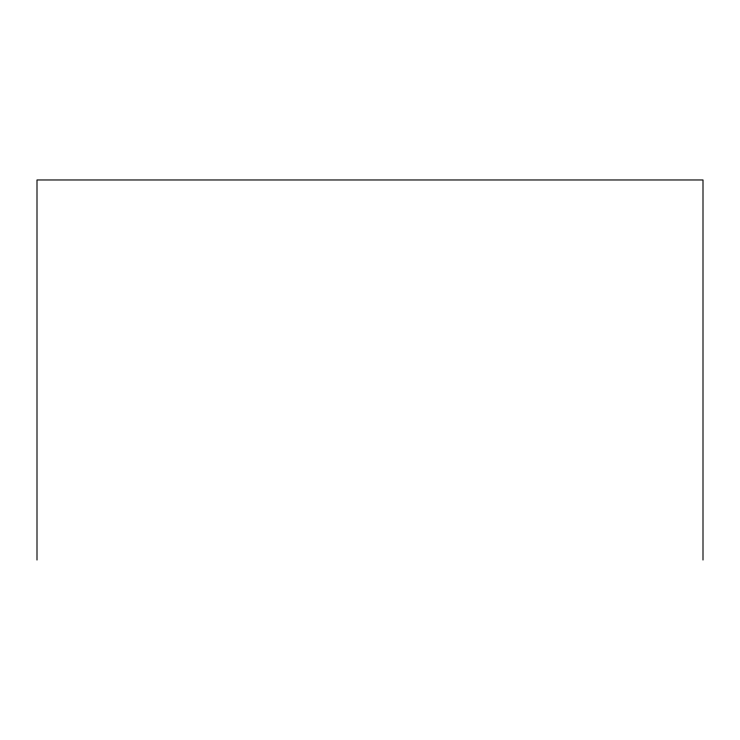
<?xml version="1.0" encoding="UTF-8"?>
<svg xmlns="http://www.w3.org/2000/svg" width="740" height="740" viewBox="0 0 740 740"><rect width="100%" height="100%" fill="white"/><g stroke="black" fill="none" stroke-linecap="round" stroke-linejoin="round"><path stroke-width="1.11" d="M703 560.032L703 179.968L37 179.968L37 560.032"/></g></svg>
